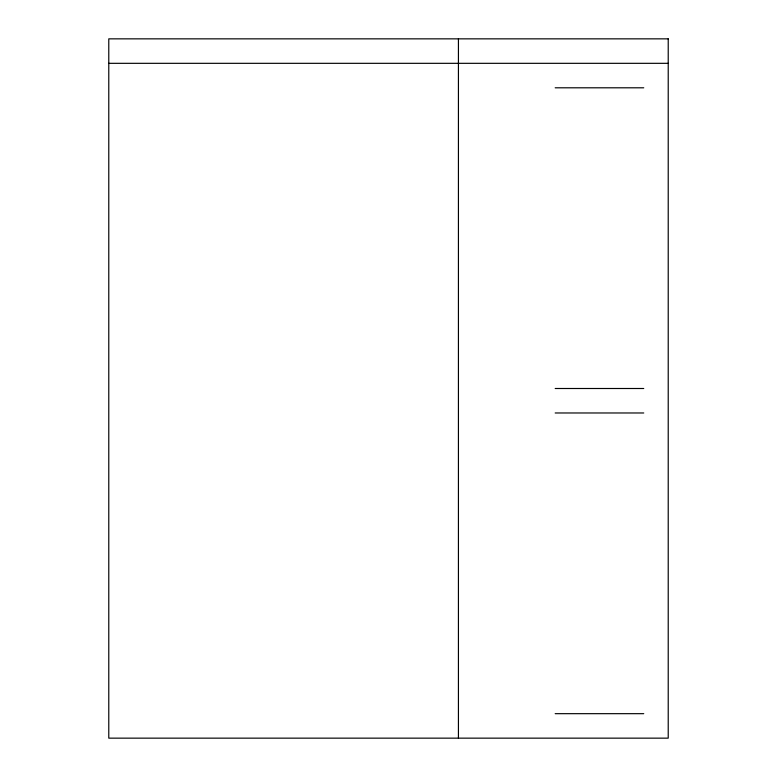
<?xml version="1.0" encoding="UTF-8"?>
<svg xmlns="http://www.w3.org/2000/svg" width="777" height="777" viewBox="0 0 777 777"><rect width="100%" height="100%" fill="white"/><g stroke="black" fill="none" stroke-linecap="round" stroke-linejoin="round"><path stroke-width="1.17" d="M108.78 63.325L668.22 63.325M555.186 87.801L643.744 87.801M555.186 388.5L643.744 388.5M555.186 412.975L643.744 412.975M555.186 713.674L643.744 713.674M458.43 38.85L458.43 738.15M668.22 38.85L108.78 38.85L108.78 738.15L668.22 738.15L668.22 38.85"/></g></svg>
